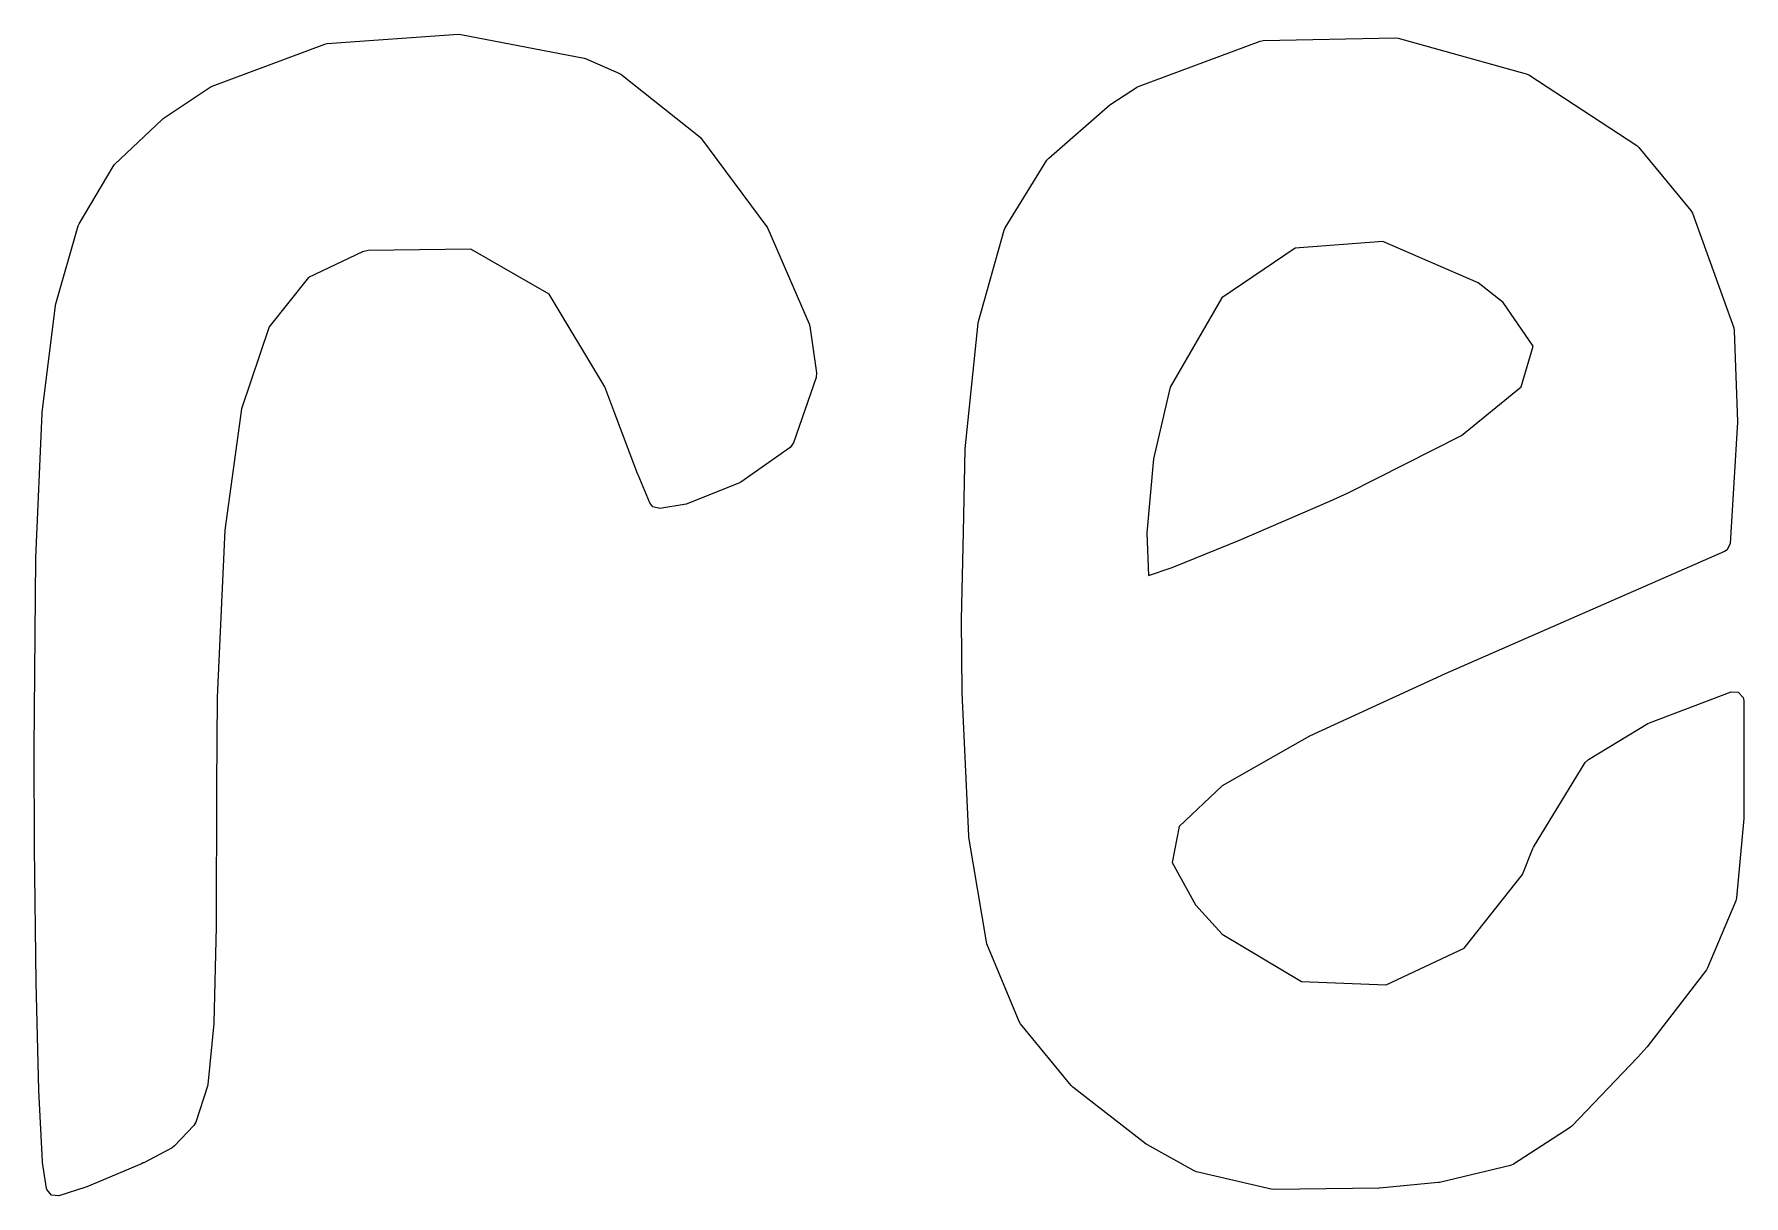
# Model space of a CAD drawing. Extents: x 134.2 to 184.8, y -90.4 to -50.
# Drawn here: x 159.841 to 160.751, y -90.189 to -89.571 of the extents above; entities that cross this region are included whole.
import ezdxf

# ---------------------------------------------------------------- set-up
doc = ezdxf.new("R2010")
doc.units = 0
doc.layers.add('BLACK', color=7, linetype='CONTINUOUS')

msp = doc.modelspace()

# ---------------------------------------------------------------- linework, layer by layer
at = {"layer": 'BLACK', "linetype": 'CONTINUOUS'}
for p, q in [((159.935506, -89.598668), (159.99543, -89.57641)), ((159.99543, -89.57641), (159.996812, -89.57611)), ((159.996812, -89.57611), (160.066552, -89.571089)), ((160.066552, -89.571089), (160.067858, -89.571167)), ((160.067858, -89.571167), (160.133547, -89.583843)), ((160.428995, -89.598667), (160.493315, -89.574819)), ((160.493315, -89.574819), (160.494946, -89.574508)), ((160.494946, -89.574508), (160.565366, -89.573007)), ((160.565366, -89.573007), (160.566814, -89.573189)), ((160.566814, -89.573189), (160.634936, -89.592149)), ((160.133547, -89.583843), (160.134602, -89.58417)), ((160.134602, -89.58417), (160.15195, -89.591752)), ((160.15195, -89.591752), (160.153052, -89.592414)), ((160.153052, -89.592414), (160.19446, -89.625208)), ((160.634936, -89.592149), (160.63633, -89.592781)), ((160.63633, -89.592781), (160.693756, -89.630312)), ((159.909541, -89.615928), (159.934461, -89.599203)), ((159.934461, -89.599203), (159.935506, -89.598668)), ((160.413859, -89.608315), (160.428018, -89.599157)), ((160.428018, -89.599157), (160.428995, -89.598667)), ((160.380809, -89.637081), (160.413287, -89.608745)), ((160.413287, -89.608745), (160.413859, -89.608315)), ((159.883647, -89.640417), (159.908884, -89.616454)), ((159.908884, -89.616454), (159.909541, -89.615928)), ((160.19446, -89.625208), (160.195362, -89.626136)), ((160.195362, -89.626136), (160.230771, -89.673555)), ((160.693756, -89.630312), (160.694879, -89.631317)), ((160.694879, -89.631317), (160.722577, -89.664916)), ((159.864783, -89.671983), (159.882785, -89.6415)), ((159.882785, -89.6415), (159.883647, -89.640417)), ((160.357634, -89.674061), (160.379846, -89.638215)), ((160.379846, -89.638215), (160.380809, -89.637081)), ((160.722577, -89.664916), (160.723424, -89.666403)), ((160.723424, -89.666403), (160.745367, -89.727371)), ((159.852337, -89.71464), (159.864283, -89.673143)), ((159.864283, -89.673143), (159.864783, -89.671983)), ((160.230771, -89.673555), (160.231354, -89.674561)), ((160.231354, -89.674561), (160.253253, -89.725165)), ((160.343383, -89.724031), (160.357071, -89.675342)), ((160.357071, -89.675342), (160.357634, -89.674061)), ((160.015492, -89.686945), (159.986844, -89.700528)), ((160.01863, -89.686198), (160.015492, -89.686945)), ((160.073217, -89.685445), (160.01863, -89.686198)), ((160.114972, -89.709432), (160.073217, -89.685445)), ((160.512024, -89.685005), (160.47298, -89.711382)), ((160.558556, -89.681443), (160.512024, -89.685005)), ((160.609278, -89.70344), (160.558556, -89.681443)), ((159.986844, -89.700528), (159.965935, -89.726818)), ((160.622701, -89.713942), (160.609278, -89.70344)), ((159.85218, -89.715407), (159.852337, -89.71464)), ((160.1445, -89.758673), (160.114972, -89.709432)), ((160.47298, -89.711382), (160.445458, -89.759011)), ((160.638531, -89.737095), (160.622701, -89.713942)), ((159.845108, -89.772416), (159.85218, -89.715407)), ((159.965935, -89.726818), (159.951213, -89.770445)), ((160.253253, -89.725165), (160.253614, -89.726444)), ((160.253614, -89.726444), (160.257179, -89.751391)), ((160.336311, -89.791735), (160.343222, -89.72487)), ((160.343222, -89.72487), (160.343383, -89.724031)), ((160.745367, -89.727371), (160.745659, -89.728883)), ((160.745659, -89.728883), (160.747402, -89.777127)), ((160.632264, -89.758761), (160.638531, -89.737095)), ((160.149767, -89.77291), (160.1445, -89.758673)), ((160.256958, -89.753721), (160.245008, -89.78855)), ((160.257179, -89.751391), (160.256958, -89.753721)), ((160.445458, -89.759011), (160.436579, -89.79705)), ((160.600413, -89.784597), (160.632264, -89.758761)), ((159.841697, -89.849828), (159.845075, -89.772813)), ((159.845075, -89.772813), (159.845108, -89.772416)), ((159.951213, -89.770445), (159.942234, -89.835067)), ((160.149784, -89.772955), (160.149767, -89.77291)), ((160.162157, -89.805429), (160.149784, -89.772955)), ((160.747396, -89.777613), (160.743448, -89.842121)), ((160.747402, -89.777127), (160.747396, -89.777613)), ((160.540234, -89.815198), (160.600413, -89.784597)), ((160.243155, -89.791017), (160.216943, -89.809447)), ((160.245008, -89.78855), (160.243155, -89.791017)), ((160.335373, -89.836143), (160.336286, -89.792145)), ((160.336286, -89.792145), (160.336311, -89.791735)), ((160.162219, -89.805585), (160.162157, -89.805429)), ((160.168485, -89.820508), (160.162219, -89.805585)), ((160.436579, -89.79705), (160.433016, -89.836372)), ((160.215912, -89.810004), (160.187809, -89.821163)), ((160.216943, -89.809447), (160.215912, -89.810004)), ((160.170162, -89.822621), (160.168485, -89.820508)), ((160.173884, -89.823509), (160.170162, -89.822621)), ((160.186753, -89.821453), (160.173884, -89.823509)), ((160.187809, -89.821163), (160.186753, -89.821453)), ((160.482334, -89.840397), (160.530304, -89.819619)), ((160.530304, -89.819619), (160.540234, -89.815198)), ((159.942234, -89.835067), (159.938285, -89.923928)), ((160.334411, -89.882518), (160.335373, -89.836143)), ((160.433016, -89.836372), (160.433946, -89.859141)), ((160.446546, -89.854969), (160.482334, -89.840397)), ((159.840829, -89.951522), (159.841692, -89.850004)), ((159.841692, -89.850004), (159.841697, -89.849828)), ((160.740462, -89.846396), (160.591764, -89.911481)), ((160.74177, -89.845561), (160.740462, -89.846396)), ((160.743448, -89.842121), (160.74177, -89.845561)), ((160.433946, -89.859141), (160.446546, -89.854969)), ((160.33441, -89.882659), (160.334411, -89.882518)), ((160.334693, -89.921342), (160.33441, -89.882659)), ((160.591764, -89.911481), (160.519629, -89.944657)), ((159.938285, -89.923928), (159.937914, -89.9713)), ((160.334698, -89.921537), (160.334693, -89.921342)), ((160.338243, -89.997753), (160.334698, -89.921537)), ((160.700492, -89.937504), (160.743948, -89.921101)), ((160.743948, -89.921101), (160.747773, -89.921223)), ((160.747773, -89.921223), (160.750392, -89.924013)), ((160.750392, -89.924013), (160.750714, -89.925779)), ((160.750714, -89.925779), (160.750714, -89.987966)), ((160.667987, -89.957078), (160.699669, -89.937904)), ((160.699669, -89.937904), (160.700492, -89.937504)), ((160.519629, -89.944657), (160.473073, -89.971017)), ((159.840829, -89.951581), (159.840829, -89.951522)), ((159.840998, -90.004043), (159.840829, -89.951581)), ((160.638773, -90.003737), (160.666311, -89.958746)), ((160.666311, -89.958746), (160.667987, -89.957078)), ((159.937914, -89.9713), (159.93773, -90.046083)), ((160.473073, -89.971017), (160.450116, -89.992669)), ((160.450116, -89.992669), (160.446484, -90.011829)), ((160.750694, -89.988418), (160.746852, -90.030735)), ((160.750714, -89.987966), (160.750694, -89.988418)), ((159.840998, -90.004086), (159.840998, -90.004043)), ((159.841847, -90.075774), (159.840998, -90.004086)), ((160.338306, -89.998342), (160.338243, -89.997753)), ((160.347585, -90.054115), (160.338306, -89.998342)), ((160.632913, -90.018226), (160.638394, -90.004494)), ((160.638394, -90.004494), (160.638773, -90.003737)), ((160.446484, -90.011829), (160.458979, -90.034517)), ((160.601949, -90.057522), (160.632913, -90.018226)), ((160.746479, -90.032226), (160.73143, -90.067912)), ((160.746852, -90.030735), (160.746479, -90.032226)), ((160.458979, -90.034517), (160.473141, -90.049974)), ((159.937729, -90.046189), (159.936521, -90.097187)), ((159.93773, -90.046083), (159.937729, -90.046189)), ((160.473141, -90.049974), (160.515223, -90.075288)), ((160.347897, -90.055207), (160.347585, -90.054115)), ((160.365005, -90.096526), (160.347897, -90.055207)), ((160.560366, -90.077037), (160.601949, -90.057522)), ((160.730785, -90.069019), (160.699242, -90.109993)), ((160.73143, -90.067912), (160.730785, -90.069019)), ((159.841849, -90.075841), (159.841847, -90.075774)), ((159.843291, -90.133051), (159.841849, -90.075841)), ((160.515223, -90.075288), (160.560366, -90.077037)), ((160.365764, -90.09779), (160.365005, -90.096526)), ((159.936498, -90.097562), (159.933285, -90.129964)), ((159.936521, -90.097187), (159.936498, -90.097562)), ((160.392795, -90.130644), (160.365764, -90.09779)), ((160.699033, -90.110247), (160.694345, -90.115571)), ((160.699242, -90.109993), (160.699033, -90.110247)), ((160.694194, -90.115734), (160.659108, -90.152187)), ((160.694345, -90.115571), (160.694194, -90.115734)), ((159.843295, -90.133175), (159.843291, -90.133051)), ((159.845192, -90.171059), (159.843295, -90.133175)), ((159.933063, -90.13102), (159.926863, -90.150044)), ((159.933285, -90.129964), (159.933063, -90.13102)), ((160.393586, -90.131414), (160.392795, -90.130644)), ((160.432638, -90.161793), (160.393586, -90.131414)), ((159.926863, -90.150044), (159.925759, -90.151912)), ((159.925759, -90.151912), (159.91559, -90.162773)), ((160.658227, -90.152915), (160.628068, -90.172478)), ((160.659108, -90.152187), (160.658227, -90.152915)), ((159.914259, -90.163786), (159.899138, -90.171702)), ((159.91559, -90.162773), (159.914259, -90.163786)), ((160.433278, -90.162216), (160.432638, -90.161793)), ((160.458125, -90.17603), (160.433278, -90.162216)), ((159.84525, -90.171607), (159.845192, -90.171059)), ((159.847467, -90.185312), (159.84525, -90.171607)), ((159.897893, -90.172275), (159.868775, -90.184586)), ((159.89802, -90.17222), (159.897893, -90.172275)), ((159.898893, -90.171822), (159.89802, -90.17222)), ((159.899138, -90.171702), (159.898893, -90.171822)), ((160.459418, -90.176529), (160.458125, -90.17603)), ((160.499248, -90.185834), (160.459418, -90.176529)), ((160.626507, -90.173147), (160.588775, -90.182147)), ((160.628068, -90.172478), (160.626507, -90.173147)), ((159.847633, -90.186013), (159.847467, -90.185312)), ((159.85009, -90.188947), (159.847633, -90.186013)), ((159.868327, -90.184751), (159.853902, -90.189284)), ((159.868775, -90.184586), (159.868327, -90.184751)), ((160.500451, -90.185965), (160.499248, -90.185834)), ((160.556401, -90.18523), (160.500451, -90.185965)), ((160.556804, -90.185208), (160.556401, -90.18523)), ((160.588084, -90.182261), (160.556804, -90.185208)), ((160.588775, -90.182147), (160.588084, -90.182261)), ((159.853902, -90.189284), (159.85009, -90.188947))]:
    msp.add_line(p, q, dxfattribs=at)

doc.saveas('drawing.dxf')
